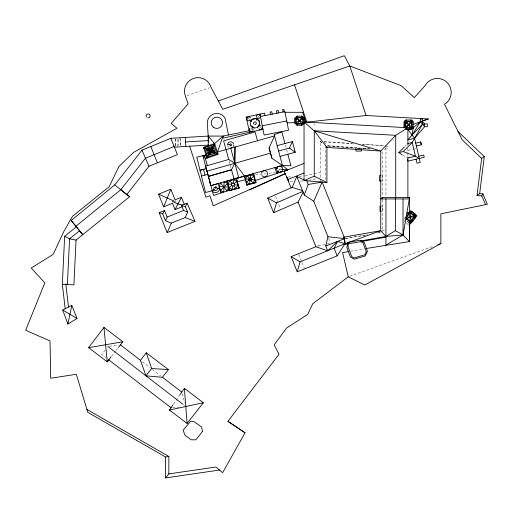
<?xml version="1.0" encoding="UTF-8"?>
<svg xmlns="http://www.w3.org/2000/svg" width="513" height="513" viewBox="0 0 513 513"><rect width="100%" height="100%" fill="white"/><g stroke="black" fill="none" stroke-linecap="round" stroke-linejoin="round"><path stroke-width="0.38" stroke-dasharray="2.56 1.92" d="M250.645 130.347L251.389 129.045M255.872 121.215L256.622 119.907M258.116 117.297L258.86 115.996M278.815 170.54L280.412 168.283M173.497 404.103L179.518 395.382M105.056 350.142L101.76 354.412L105.883 357.587M111.629 356.176L115.553 351.149M116.028 350.546L118.003 348.019M403.75 219.333L405.193 217.518M384.551 149.873L387.822 145.865M404.68 146.692L407.354 144.006M317.31 246.157L318.727 245.586M349.77 276.263L434.088 246.016M186.963 95.707L209.503 87.774M318.214 246.15L329.795 243.322M407.886 150.482L412.407 149.424M413.157 149.251L415.421 148.725M305.055 175.677L313.372 173.913M314.033 173.772L320.183 172.471M308.704 180.358L317.117 178.569M344.736 238.616L367.552 234.595M378.806 232.607L380.357 232.338M345.73 238.564L365.91 235.005M377.549 232.953L379.876 232.543M350.501 251.235L364.358 248.831M109.442 346.281L118.881 345.082M255.519 174.837L265.779 173.606M268.94 173.227L275.257 172.471M172.541 407.611L178.774 407.091M288.223 177.043L291.814 176.78M299.297 176.235L303.279 175.946M385.103 146.756L387.334 146.628M290.134 181.685L293.289 181.512M300.387 181.127L303.549 180.954M357.49 148.199L361.338 148.199L361.338 148.558M380.736 180.961L382.352 180.961L382.352 175.574M380.043 206.104L382.903 206.104L382.903 211.491L380.043 211.491M382.23 230.715L384.455 230.715M281.836 169.514L278.238 168.892M323.947 141.607L351.892 143.467M361.473 144.108L383.827 145.596M320.74 141.626L320.183 141.588L323.107 144.134M324.145 141.857L353.476 143.807M362.967 144.442L385.943 145.974M328.5 146.372L356.112 148.212M356.901 148.263L370.315 149.161M370.174 148.802L327.852 145.647L323.735 142.069M327.839 145.897L370.168 149.052M229.074 147.436L228.029 146.789L227.746 145.589M402.673 155.176L407.194 158.171M248.016 118.375L249.241 119.247M259.822 126.968L261.091 127.923M142.351 361.755L149.899 367.571M152.412 369.514L160.588 375.811M183.256 404.565L184.52 405.533M321.933 142.665L320.183 141.139L320.183 181.935M403.795 220.436L405.892 222.462M406.418 222.969L409.041 225.496M328.532 238.141L330.006 241.661M275.564 196.389L280.258 208.124M298.765 254.41L304.273 268.184M175.363 200.512L175.914 201.898M182.192 393.644L184.725 402.724M229.106 160.941L231.113 168.264M285.375 145.07L286.401 148.905M286.613 149.668L287.639 153.502M405.103 216.473L405.276 217.935M180.319 138.504L180.813 146.75M179.98 137.766L180.422 145.269M178.351 139.369L178.71 145.371M177.197 139.44L177.601 146.186M175.459 138.792L175.901 146.288M175.189 138.805L175.638 146.308M382.172 151.803L382.467 196.601M382.486 199.801L382.698 231.793M407.886 148.148L407.886 152.072M407.886 152.765L407.886 156.843M385.962 147.443L385.943 196.415M325.441 145.718L325.441 180.813M314.257 123.922L314.257 125.275"/><path stroke-width="0.77" d="M409.489 222.45L409.412 241.565L365.904 248.561M412.567 212.093L409.528 212.093L409.586 197.396L407.886 197.39L407.886 156.843M409.521 222.289L409.412 241.565L403.026 234.973L395.363 230.645L395.363 197.39M236.018 178.312L250.78 174.728L253.525 173.625L256.013 182.615L246.753 185.18C246.9 176.171 239.366 170.066 234.794 163.147L235.005 147.013L234.794 163.147L231.51 169.726L234.05 179.005L210.901 185.642L208.368 176.427L231.53 169.784M65.189 308.762L62.336 284.298L64.644 236.313L76.373 226.81L82.753 234.685M67.376 284.542L69.576 238.834L79.56 230.747M82.785 234.659L71.211 220.5L114.707 184.943L129.763 196.601L76.052 240.11L73.904 284.856L62.336 284.298M348.25 243.835L348.096 246.971L351.649 256.519L353.964 257.956L364.955 254.769L366.231 251.748L363.057 242.931L360.472 241.668L344.454 244.509M210.715 153.284L211.067 148.257L209.272 148.841L208.368 150.617L208.938 152.393L210.715 153.284L212.485 152.707L213.376 150.95L212.799 149.18L211.067 148.257M409.849 221.424L410.631 212.754L408.848 213.196L406.104 217.166L406.328 218.993L409.849 221.424L411.638 220.981L414.376 217.012L414.151 215.184L410.631 212.754M211.099 148.764L211.33 146.756L213.703 147.924L212.286 149.347M485.561 204.642L481.79 195.87L477.013 195.575L481.643 158.408L484.278 156.587L458.09 131.584M477.013 195.575L479.661 193.625L484.278 156.587M232.716 186.129L232.274 189.464L229.305 190.74L226.881 181.185L236.48 178.486L239.122 188.021L229.305 190.74L228.022 183.911L226.881 181.185L233.575 179.659L236.48 178.486L237.827 185.212L239.122 188.021L232.274 189.464L228.997 187.572L228.022 183.911L229.914 180.634L231.966 183.308L233.133 182.994L234.178 183.603L234.492 184.77L233.883 185.815L232.716 186.129L231.671 185.52L231.357 184.353L231.966 183.308M233.133 182.994L233.575 179.659L236.852 181.551L239.122 188.021M404.225 127.545L404.225 121.28L405.584 120.016L411.952 120.016L413.106 121.28L413.106 128.218L412.119 135.054L407.886 139.831L414.568 138.273L424.61 126.717L424.61 123.883L422.417 121.793L420.32 121.793L411.266 129.475L407.886 129.475L407.886 145.038M210.567 152.784L210.266 154.804L207.912 153.618L209.394 152.194M405.732 122.806L405.732 126.666L406.777 127.769L410.438 127.769L411.484 126.666L411.484 122.806L410.438 121.703L406.777 121.703L405.732 122.806L411.484 126.666L413.074 126.935L410.689 129.449L406.52 129.449L406.815 127.705M410.496 121.183L410.689 120.016L413.074 122.536L411.413 122.844M409.579 198.929L380.742 198.929L382.467 197.39L409.579 197.39L403.026 234.973L385.943 245.079L385.943 198.929M297.085 125.281L294.334 122.838L294.334 118.567L297.085 116.124L301.907 116.124L304.664 118.567L304.664 122.838L301.907 125.281L297.085 125.281L297.316 124.152M301.567 117.823L301.907 116.124M67.896 324.004L71.794 305.344L62.695 310.057L67.896 324.004L76.995 318.464L71.794 305.344M348.109 243.168L344.954 243.726L337.516 241.431L327.672 250.838L325.749 246.022L327.942 236.737L313.783 201.308L304.28 195.023L296.822 176.472L292.186 187.418L267.735 198.082L273.602 212.754L298.053 202.09L303.138 192.183M344.8 240.078L344.954 243.726L337.176 255.872L297.226 271.845L300.067 261.88L344.954 243.726L380.742 230.715L385.943 236.448L386.058 237.121L362.018 241.392M273.602 212.754L276.481 202.879L302.824 191.394M249.183 130.751L223.065 136.08L217.448 152.002L274.526 135.919L269.113 147.859L271.909 158.267L282.477 165.494L287.825 169.822L255.423 180.473M304.28 195.023L308.191 184.468L306.703 180.781M215.422 188.412L216.011 186.835L217.538 188.335L219.66 188.258L221.161 192.894L229.458 190.246L226.881 181.063M163.653 206.822L170.835 189.233L158.568 194.158L163.653 206.822L172.503 203.27L175.048 209.618L182.044 206.81M171.374 223.117L165.487 220.731L167.129 217.076L164.487 210.51L159.133 212.658L167.129 232.575L171.374 223.117L185.225 217.557L187.63 212.01L185.373 206.816L181.455 205.437L183.628 210.452L187.63 212.01M313.783 201.308L322.145 182.102L308.191 184.468M214.723 153.342L215.178 152.31L213.414 147.077L212.145 146.474L207.002 148.238L206.527 149.411L208.201 154.49L209.509 155.054L214.723 153.342L215.178 152.31M278.578 151.002L289.435 148.084L292.41 141.537L277.142 145.641M185.373 206.816L187.11 203.167L195.017 221.372L167.129 232.575M410.58 213.37L411.413 211.619L414.934 214.049L415.376 217.704L412.638 221.674L409.066 222.552L407.309 221.34M409.066 222.552L409.906 220.808M337.516 241.431L334.13 248.26L337.176 255.872M276.77 168.411L277.591 166.757L279.925 165.975L282.131 167.071L282.913 169.405L281.817 171.611L279.476 172.394L277.828 171.566M212.946 144.884L213.652 143.948L214.889 144.551L214.21 145.512L216.749 153.098L217.903 153.329L217.281 154.599L216.23 154.144L208.644 156.677L208.086 157.78L206.842 157.1L207.38 156.048L204.86 148.526L203.885 148.481L204.578 147.058L205.424 147.404L213.889 144.57M206.842 157.1L207.38 156.061M175.048 209.618L181.455 197.261L184.282 204.302M207.464 157.44L214.274 144.249M165.487 220.731L162.736 213.889L164.487 210.51M481.79 195.87L482.861 193.824L479.661 193.625M482.861 193.824L487.35 204.27L440.866 213.825L440.866 243.585L364.82 285.01L348.269 276.808L312.757 303.728L307.723 314.386L286.549 328.089L274.173 344.864L278.995 354.303L227.926 421.314L245.067 432.767L222.623 472.665L215.928 467.016L168.841 473.89L165.584 477.917L219.513 470.043M420.32 121.793L424.61 126.717L427.335 126.717L427.335 123.883L422.468 124.255L412.119 135.054L420.32 121.793L420.32 119.067L422.417 119.067L422.468 124.255L412.215 142.46L403.256 151.566L398.8 152.605L402.032 154.746M250.273 131.001L249.523 132.303L246.176 117.067L264.58 113.136L265.054 115.572M251.768 128.391L252.511 127.083M256.994 119.253L257.744 117.952M259.238 115.342L259.982 114.033L264.112 135.041L288.556 130.238L284.907 111.667L260.463 116.477M231.671 185.52L228.997 187.572L229.305 190.74L235.935 188.489L237.827 185.212L234.492 184.77M406.777 127.769L410.438 121.703M227.464 144.39L228.766 142.3L231.158 141.735L233.255 143.037L233.537 144.236M229.567 144.737L230.818 143.839L231.716 145.089L230.465 145.987L229.567 144.737L227.9 144.461M233.165 146.481L233.813 145.435M261.354 173.266L262.323 171.695M250.812 121.78L251.979 119.997M249.959 128.224L249.106 129.52L249.427 131.046L250.729 131.899L252.249 131.578L253.101 130.276L252.781 128.757M257.597 127.064L259.533 124.095M278.431 171.118L276.898 173.413L274.865 167.636L277.565 168.642M179.851 394.907L184.391 388.335L203.347 402.75L187.085 423.449L169.405 410.015L173.041 404.757M407.059 213.639L407.841 212.504L411.413 211.619M407.867 215.454L408.649 214.319M411.464 220.507L413.869 217.018L413.67 215.415L410.586 213.286L409.015 213.671L406.61 217.159L406.809 218.762L409.893 220.891L411.464 220.507L408.848 213.196M297.38 123.652L301.612 123.652L302.824 122.581L302.824 118.83L301.612 117.759L297.38 117.759L296.174 118.83L296.174 122.581L297.38 123.652L301.907 117.342L303.286 118.567L303.286 122.838L301.907 124.063L297.085 124.063L295.706 122.838L295.706 118.567L297.085 117.342L301.907 117.342M281.239 167.167L282.477 165.494L274.154 134.541L281.861 132.008L284.965 143.537M171.079 407.816L108.833 359.857L107.223 361.806L88.608 347.654L103.979 327.429L122.87 341.786L118.471 347.416M103.979 327.429L107.223 361.806L108.57 360.043M140.466 360.306L146.25 352.764L168.373 369.584L162.48 377.267L146.006 375.862L140.466 360.306L120.452 344.883M146.006 375.862L151.649 368.514L168.373 369.584M107.223 361.806L111.135 356.804M114.707 184.943L142.005 150.149L170.842 138.311L208.227 136.08L223.065 136.08L223.065 138.119L262.989 129.347L261.726 128.397M75.873 226.265L120.773 189.701L145.474 158.216L174.119 146.462M126.576 194.799L148.95 166.276L177.389 154.612L170.842 138.311M409.528 212.093L410.708 210.612L416.947 215.588L414.389 218.794M409.041 225.496L413.478 219.936M406.52 129.449L404.135 126.935L404.135 122.536L406.52 120.016L406.719 121.183M405.995 219.66L406.886 218.724M413.593 215.454L414.934 214.049M398.8 152.605L404.148 147.231M223.065 136.08L214.575 143.627L203.52 147.423L207.181 158.094L202.924 155.67L206.277 168.719M413.106 127.91L412.747 128.218L413.106 128.218M208.938 152.393L212.799 149.18M234.178 183.603L236.852 181.551M217.538 188.335A2.123 2.123 0 0 1 213.697 189.65L211.978 190.887L205.533 192.49L201.41 175.965L207.855 174.356L213.523 195.472L221.161 192.894L218.14 183.571L210.683 185.706M405.732 126.666L411.484 122.806M406.533 128.59L395.715 135.304L380.742 151.04L380.742 230.715L343.89 237.121L345.076 244.4M360.716 240.924L385.943 236.448L395.363 230.645M296.174 122.581L303.286 118.567M214.402 189.624L211.978 190.887A4.239 4.239 0 0 0 219.66 188.258L216.967 188.746M406.328 218.993L414.151 215.184M249.651 189.906L285.19 173.67L213.28 205.841L209.913 195.761L205.905 197.165L189.707 146.199M304.042 123.389L304.042 180.55L314.257 176.19L326.922 182.513L326.922 146.269M181.455 197.261L175.08 199.82L170.835 189.233M181.455 205.437L187.11 203.167M167.129 217.076L183.628 210.452M304.042 163.371L284.208 171.304L291.121 187.963M287.646 179.582L304.042 173.028M297.226 271.845L291.14 256.615L315.893 246.721L327.672 250.838M325.749 246.022L344.736 238.616L327.942 236.737M409.066 223.764L411.022 223.014M218.352 101.016L344.306 55.699L349.789 65.985L366.07 115.502L428.381 118.958L421.583 121.369M437.852 244.663L440.866 243.585M412.529 124.595L420.076 121.908M421.789 121.28L428.381 118.958M202.924 155.67L205.373 158.716L218.224 154.272L214.575 143.627L208.227 136.08L207.271 122.998A9.542 9.542 0 0 1 225.072 118.227L228.497 134.977M206.97 171.214L270.473 153.137M204.507 155.721L206.79 155.061M234.787 163.153L228.708 159.472L205.553 166.129L208.413 176.357L231.51 169.726M204.161 169.123L200.025 170.284L201.603 175.914M233.813 178.171L234.05 179.005L282.477 165.494L290.935 165.763L287.844 154.259M238.769 177.703L234.05 179.005L238.769 177.716L230.703 148.219M280.021 156.362L295.289 152.258L292.41 141.537M236.916 181.859L245.368 179.717M206.079 154.881L196.761 157.202L200.025 170.284L206.412 168.687L207.855 174.356M410.124 128.936L407.886 129.475L414.568 138.273L420.211 162.448L416.998 163.198L416.069 159.216M230.722 147.949L231.921 147.667M263.246 171.034L265.048 170.611M407.886 143.467L412.215 142.46L415.434 156.247L419.281 158.466M415.703 143.127L420.711 141.96L421.378 144.82L416.37 145.987M407.944 157.998L415.434 156.247L403.256 151.566M418.755 156.215L423.725 155.061L424.251 157.311L407.886 161.127L407.54 159.652M169.405 410.015L203.347 402.75M147.75 117.919L149.27 117.599L150.123 116.297L149.802 114.777L148.501 113.924L146.981 114.245L146.128 115.547L146.449 117.067M253.063 119.26L255.84 118.683M258.135 118.375L259.655 118.061L260.508 116.759L260.187 115.233L258.885 114.386L257.366 114.7L256.513 116.002L256.833 117.528M249.978 120.549L248.459 120.863L247.157 120.016L246.836 118.49L247.689 117.188L249.209 116.874L250.511 117.721M254.634 124.691L255.711 124.467L256.308 123.55L256.083 122.479L255.166 121.882L254.095 122.107L253.499 123.017L253.723 124.095M259.283 125.98L260.803 125.666M262.284 125.756L286.735 120.953M404.135 126.935L405.796 126.621M348.301 251.614L342.575 252.608L348.269 276.808M88.608 347.654L122.87 341.786M481.643 158.408L462.2 139.837L444.502 104.254A13.915 13.915 0 0 0 446.906 82.285A13.915 13.915 0 0 0 425.072 85.709L414.299 97.598L401.179 85.709L349.789 65.985L222.757 109.282L211.01 87.242A13.556 13.556 0 0 0 193.542 78.412A13.556 13.556 0 0 0 185.456 96.232L188.13 103.825L171.297 123.396L176.94 128.25L133.572 152.374L118.907 166.507L109.205 186.674L72.493 216.326L63.702 231.754L53.166 254.365L31.21 268.049L44.83 282.868L25.65 330.257L50.03 340.914L50.704 378.248L76.309 374.272L87.8 412.317L165.584 457.006L168.841 456.474L168.841 473.89M302.747 118.869L304.664 118.567M295.61 122.639L287.107 122.838M246.048 175.978L249.203 175.593M279.989 171.9L282.362 171.618M366.07 115.502L306.8 122.152L294.526 84.818M385.943 236.448L403.026 234.973L403.026 198.929M286.639 177.158L287.229 177.113M185.559 141.954L208.496 140.581M174.388 147.135L208.765 145.083M216.011 186.835L213.985 187.527L213.697 189.65M406.104 217.166L414.376 217.012M285.029 112.302L303.561 112.302M380.915 175.574L379.485 175.574L379.485 180.961L380.736 180.961M281.836 169.514L287.825 169.822M304.664 122.036L405.693 127.628M304.645 122.517L314.257 130.796L395.715 135.304L395.715 197.39M208.368 150.617L213.376 150.95M304.042 180.55L326.922 182.513M228.022 183.911L231.357 184.353M208.829 150.482L206.784 150.2L207.912 147.924L209.394 149.347M212.863 151.066L214.864 151.367L213.703 153.676L212.286 152.22M294.334 118.567L295.61 118.766M302.747 122.536L304.664 122.838M404.135 122.536L405.796 122.844M76.052 240.11L69.576 238.834L64.644 236.313M182.557 205.104L177.992 203.937L172.374 201.494M314.257 130.796L380.742 151.04L326.922 147.436L314.257 130.796L314.257 176.19M292.186 187.418L302.503 190.605M159.133 212.658L162.736 213.889M185.225 217.557L195.017 221.372M413.786 217.018L415.376 217.704M158.568 194.158L174.471 201.25M204.212 147.808L217.589 153.964M296.822 176.472L304.042 179.973M267.735 198.082L276.481 202.879M295.706 118.567L303.286 122.838M127.211 195.158L129.763 196.601M86.928 409.412L168.841 456.474M62.695 310.057L76.995 318.464M291.14 256.615L300.067 261.88M265.567 170.932L266.613 171.586M261.912 175.664L264.009 176.959L266.401 176.395L267.703 174.305L267.138 171.906M256.436 119.067L258.219 120.234M258.751 128.808L260.046 129.654L261.572 129.34L262.425 128.038L262.105 126.512M251.152 125.845L254.121 127.788M227.926 421.314L245.009 432.857M246.176 117.067L247.401 117.939M249.85 119.683L251.691 120.991M289.435 148.084L295.289 152.258M162.48 377.267L181.769 392.131M107.871 346.48L182.628 404.077M120.773 189.701L125.993 194.286M407.841 212.504L409.047 213.748M411.836 220.84L412.638 221.674M209.272 148.841L212.485 152.707M71.211 220.5L76.373 226.81M233.883 185.815L235.935 188.489M297.085 117.342L301.612 123.652M406.777 121.703L410.438 127.769M142.005 150.149L148.95 166.276M322.145 182.102L344.441 237.872M298.053 202.09L315.893 246.721M150.758 146.378L157.305 162.679M146.25 352.764L151.649 368.514M276.494 168.957L277.276 171.297M302.606 112.302L305.825 122.1M205.373 158.716L207.355 165.616M287.421 177.78L288.556 181.775M257.507 140.697L255.064 132.001L223.604 140.831L228.708 159.472M269.113 147.859L271.909 158.267M244.464 176.164L246.753 185.18L249.555 183.975L256.013 182.615L254.794 179.96L253.525 173.625M203.52 169.412L204.963 175.08M209.349 180.178L210.099 183.237M420.666 141.966L421.34 144.826M258.808 120.619L259.097 122.011M301.682 124.152L301.907 125.281M297.085 116.124L297.431 117.823M284.317 111.783L283.836 109.346L282.618 109.59L283.093 112.026M278.687 112.892L278.206 110.455L276.462 110.795L276.943 113.232M272.223 114.162L271.749 111.725L270.069 112.052L270.55 114.489M343.89 237.121L344.614 241.213M410.394 127.705L410.689 129.449M344.268 238.699L344.954 243.726M65.792 283.894L68.492 307.056M415.549 214.472L415.831 216.986M184.391 388.335L187.085 423.449M208.586 142.082L208.227 136.08L208.227 145.807M185.289 137.452L185.828 146.449M414.568 138.273L414.568 139.555M382.467 197.39L382.467 198.929M380.043 206.104L380.043 211.491M361.338 149.815L361.338 151.066L355.951 151.066L355.951 148.917M320.183 181.935L320.183 182.384M165.584 457.006L165.584 477.917M224.11 181.852L223.758 192.067L220.417 190.592L227.541 183.417L224.11 181.852M250.78 174.728L249.555 183.975L246.464 182.192L253.871 176.51L250.78 174.728M347.994 242.38L346.833 247.446L350.392 256.987L354.31 259.155L365.301 255.968L367.475 251.306L364.301 242.482L360.209 240.212L347.994 242.38M228.574 187.098L226.996 191.035L220.596 182.859L219.096 186.533L228.574 187.098M209.875 149.565L209.31 150.681L209.67 151.784L210.779 152.342L211.882 151.983L212.44 150.886L212.081 149.777L210.997 149.2L209.875 149.565M247.33 175.645L245.541 178.742L254.794 179.96L253.005 183.058L247.33 175.645M249.26 178.171L248.69 179.159L248.985 180.255L249.972 180.826L251.075 180.531L251.646 179.544L251.351 178.447L250.363 177.876L249.26 178.171M252.139 119.125L250.049 122.318L250.831 126.051L254.025 128.135L257.757 127.352L259.841 124.165L259.065 120.433L255.872 118.343L252.139 119.125M202.52 431.382L195.902 439.808L191.246 439.808L184.981 435.287L183.115 430.176L190.361 421.648L194.029 421.648L201.538 426.957L202.52 431.382M406.52 121.28L405.328 122.536L405.328 126.935L406.52 128.192L410.689 128.192L411.881 126.935L411.881 122.536L410.689 121.28L406.52 121.28M213.145 127.044A5.662 5.662 0 0 0 222.418 123.851A5.662 5.662 0 0 0 215.011 117.413A5.662 5.662 0 0 0 213.145 127.044"/></g></svg>
